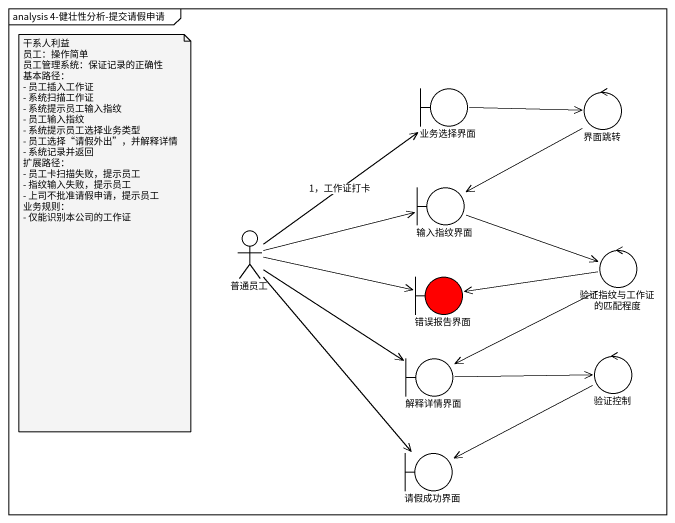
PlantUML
@startuml
mainframe analysis 4-健壮性分析-提交请假申请
boundary 业务选择界面
control 界面跳转
boundary 输入指纹界面
actor 普通员工
control 验证指纹与工作证的匹配程度
boundary 错误报告界面 #FF0000
boundary 解释详情界面
control 验证控制
boundary 请假成功界面
业务选择界面 -right-> 界面跳转
界面跳转 --> 输入指纹界面
输入指纹界面 -right-> 验证指纹与工作证的匹配程度
普通员工 -up-> 业务选择界面 : 1，工作证打卡
普通员工 -right-> 输入指纹界面
普通员工 -right-> 错误报告界面
普通员工 --> 解释详情界面
普通员工 --> 请假成功界面
验证指纹与工作证的匹配程度 -left-> 错误报告界面
验证指纹与工作证的匹配程度 -left-> 解释详情界面
解释详情界面 -right-> 验证控制
验证控制 -left-> 请假成功界面
note as N1
  干系人利益
  员工：操作简单
  员工管理系统：保证记录的正确性
  基本路径：
  - 员工插入工作证
  - 系统扫描工作证
  - 系统提示员工输入指纹
  - 员工输入指纹
  - 系统提示员工选择业务类型
  - 员工选择“请假外出”，并解释详情
  - 系统记录并返回
  扩展路径：
  - 员工卡扫描失败，提示员工
  - 指纹输入失败，提示员工
  - 上司不批准请假申请，提示员工
  业务规则：
  - 仅能识别本公司的工作证
end note
@enduml
